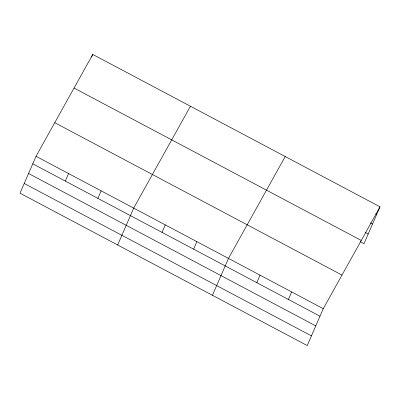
<?xml version="1.0" encoding="UTF-8"?>
<svg xmlns="http://www.w3.org/2000/svg" width="400" height="400" viewBox="0 0 400 400"><rect width="100%" height="100%" fill="white"/><g stroke="black" fill="none" stroke-linecap="round" stroke-linejoin="round"><path stroke-width="0.6" d="M36.03 156.305L20 193.175L307.225 345.57L323.255 308.7L380 206.825L92.775 54.43L36.03 156.305L323.255 308.7M91.61 57.11L92.775 54.43M65.32 181.08L68.58 173.58M97.875 198.35L101.135 190.85M117.655 244.985L133.685 208.12L190.43 106.245M162.02 232.385L165.28 224.885M193.615 249.15L196.875 241.65M212.44 295.28L228.47 258.41L285.215 156.535M256.805 282.675L260.065 275.175M288.4 299.44L291.66 291.94M380 206.825L363.97 243.695L360.155 241.67M375.65 213.75L376.74 214.325M370.345 222.86L372.525 224.02M365.46 232.555L368.185 234.005M74.05 88.05L361.275 240.445M54.755 122.69L341.98 275.085M32.77 163.805L319.995 316.2M28.555 173.5L315.78 325.895M24.215 183.48L311.44 335.88"/></g></svg>
